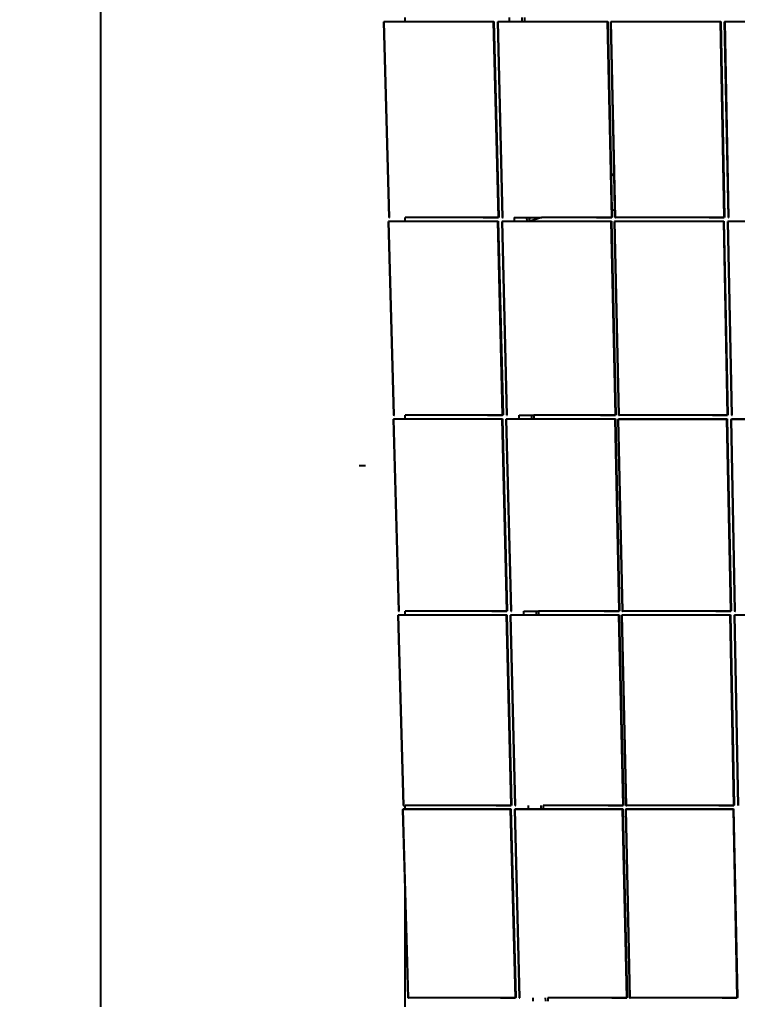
# Model space of a CAD drawing. Header units: inches. Extents: x -877 to 684, y -1170 to 1151.
# Drawn here: x -877 to -466, y -625 to -64 of the extents above; entities that cross this region are included whole.
import ezdxf

# ---------------------------------------------------------------- set-up
doc = ezdxf.new("R2010")
doc.units = ezdxf.units.IN
doc.header["$MEASUREMENT"] = 0
doc.dimstyles.get("Standard").update_dxf_attribs({"dimtxt": 24, "dimasz": 0.18, "dimexe": 0.18, "dimexo": 0.0625, "dimgap": 0.09, "dimtad": 0, "dimtih": 1, "dimtoh": 1, "dimdec": 4, "dimzin": 0, "dimdsep": 46, "dimtxsty": 'Standard', "dimcen": 0.09, "dimclrd": 1, "dimclre": 1, "dimclrt": 1, "dimadec": 0, "dimazin": 0, "dimtfac": 1, "dimtdec": 4, "dimtofl": 0, "dimtmove": 0, "dimatfit": 3, "dimfxl": 1, "dimtolj": 1, "dimtzin": 0, "dimarcsym": 0})

# ---------------------------------------------------------------- blocks, each defined once
blk = doc.blocks.new('*D4')
at = {"color": 1, "lineweight": -2, "transparency": 16777216}
for p, q in [((-694.87, 1014.8), (-830.6, 1014.8)), ((-830.42, 1014.62), (-830.42, -7.61)), ((-830.42, -1054.02), (-830.42, -31.79)), ((-643.73, -1054.2), (-830.6, -1054.2))]:
    blk.add_line(p, q, dxfattribs=at)
at = {"color": 1, "transparency": 16777216}
for points in [[(-830.45, 1014.62), (-830.39, 1014.62), (-830.42, 1014.8)], [(-830.45, -1054.02), (-830.39, -1054.02), (-830.42, -1054.2)]]:
    blk.add_solid(points, dxfattribs=at)
at = {"layer": 'Defpoints', "color": 0, "transparency": 16777216}
for p in [(-694.81, 1014.8), (-830.42, -1054.2), (-643.67, -1054.2)]:
    blk.add_point(p, dxfattribs=at)
at = {"color": 1, "transparency": 16777216, "insert": (-830.42, -19.7), "char_height": 24, "attachment_point": 5}
blk.add_mtext('\\A1;142\' 1"', dxfattribs=at)

msp = doc.modelspace()

# ---------------------------------------------------------------- linework, layer by layer
for p, q in [((-668.21285, -64.93987), (-668.44354, -65.13498)), ((-668.44354, -65.13498), (-668.25121, -65.13603)), ((-665.3451, -177.07205), (-668.44354, -65.13498)), ((-668.25121, -65.13603), (-668.15998, -65.13498)), ((-665.15369, -177.07229), (-668.25121, -65.13603)), ((-668.21285, -64.93987), (-656.16976, -64.94006)), ((-605.61258, -65.13599), (-668.15998, -65.13498)), ((-656.16976, -64.94006), (-656.16976, -62.73733)), ((-656.16976, -64.94006), (-605.40357, -64.94088)), ((-605.40357, -64.94088), (-605.61258, -65.13599)), ((-602.80538, -177.07305), (-605.61258, -65.13599)), ((-605.40357, -64.94088), (-602.59831, -176.84039)), ((-602.97667, -64.94088), (-603.18483, -65.13599)), ((-603.18483, -65.13599), (-602.99251, -65.13704)), ((-600.38889, -177.07305), (-603.18483, -65.13599)), ((-602.99251, -65.13704), (-602.90128, -65.13599)), ((-600.19747, -177.0733), (-602.99251, -65.13704)), ((-602.97667, -64.94088), (-596.34621, -64.94099)), ((-540.35388, -65.137), (-602.90128, -65.13599)), ((-596.34621, -64.94099), (-596.3994, -62.73824)), ((-596.34621, -64.94099), (-589.07836, -64.9411)), ((-589.07836, -64.9411), (-589.1309, -62.73837)), ((-589.07836, -64.9411), (-587.83204, -64.94112)), ((-587.88447, -62.7384), (-587.83204, -64.94112)), ((-587.83204, -64.94112), (-540.16739, -64.94189)), ((-540.16739, -64.94189), (-540.35388, -65.137)), ((-537.84917, -177.07406), (-540.35388, -65.137)), ((-540.16739, -64.94189), (-538.21236, -152.3445)), ((-538.30055, -64.9433), (-538.48639, -65.13841)), ((-538.48639, -65.13841), (-538.29406, -65.13946)), ((-536.54181, -152.3445), (-538.48639, -65.13841)), ((-538.30055, -64.9433), (-475.49128, -64.94431)), ((-538.29406, -65.13946), (-538.20283, -65.13841)), ((-535.79893, -177.07569), (-538.29406, -65.13946)), ((-475.65544, -65.13942), (-538.20283, -65.13841)), ((-475.49128, -64.94431), (-475.65544, -65.13942)), ((-473.45063, -177.07645), (-475.65544, -65.13942)), ((-475.49128, -64.94431), (-473.288, -176.84379)), ((-473.06438, -64.94431), (-473.2277, -65.13942)), ((-473.2277, -65.13942), (-473.03537, -65.14048)), ((-471.03414, -177.07645), (-473.2277, -65.13942)), ((-473.06438, -64.94431), (-428.7313, -64.94503)), ((-473.03537, -65.14048), (-472.94414, -65.13942)), ((-470.84273, -177.0767), (-473.03537, -65.14048)), ((-410.39675, -65.14044), (-472.94414, -65.13942)), ((-538.21236, -152.3445), (-536.54181, -152.3445)), ((-538.21236, -152.3445), (-538.19284, -153.21714)), ((-536.53289, -152.74457), (-538.19284, -153.21714)), ((-538.19284, -153.21714), (-537.74535, -173.22322)), ((-536.53289, -152.74457), (-536.54181, -152.3445)), ((-536.08815, -172.68938), (-536.53289, -152.74457)), ((-536.08815, -172.68938), (-537.74535, -173.22322)), ((-537.74535, -173.22322), (-537.66441, -176.8414)), ((-535.99034, -177.07545), (-536.08815, -172.68938)), ((-665.64908, -177.07309), (-665.71815, -177.07309)), ((-665.42375, -179.21382), (-665.65239, -179.44727)), ((-665.65239, -179.44727), (-665.46097, -179.44832)), ((-662.58143, -290.32954), (-665.65239, -179.44727)), ((-665.46097, -179.44832), (-665.37018, -179.44727)), ((-662.39092, -290.32978), (-665.46097, -179.44832)), ((-665.3451, -177.07205), (-665.43591, -177.07309)), ((-665.42375, -179.21382), (-656.16976, -179.21397)), ((-603.11885, -179.44828), (-665.37018, -179.44727)), ((-665.30045, -177.07229), (-665.3451, -177.07205)), ((-665.30045, -177.07229), (-665.15369, -177.07229)), ((-665.15369, -177.07229), (-665.08431, -177.07229)), ((-656.16976, -179.21397), (-656.16976, -177.07222)), ((-602.80538, -177.07305), (-656.16976, -177.07222)), ((-656.16976, -179.21397), (-602.91169, -179.21483)), ((-611.49301, -177.07306), (-602.80534, -177.07445)), ((-602.91169, -179.21483), (-603.11885, -179.44828)), ((-600.33639, -290.33054), (-603.11885, -179.44828)), ((-602.91169, -179.21483), (-600.13113, -290.06025)), ((-602.59831, -176.84039), (-602.80538, -177.07305)), ((-602.80534, -177.07445), (-602.80538, -177.07305)), ((-600.69287, -177.07409), (-600.76194, -177.07409)), ((-600.49627, -179.21483), (-600.7026, -179.44828)), ((-600.7026, -179.44828), (-600.51118, -179.44932)), ((-597.93128, -290.33054), (-600.7026, -179.44828)), ((-600.51118, -179.44932), (-600.42039, -179.44828)), ((-597.74077, -290.33078), (-600.51118, -179.44932)), ((-600.49627, -179.21483), (-593.58682, -179.21494)), ((-600.38889, -177.07305), (-600.4797, -177.07409)), ((-538.16906, -179.44928), (-600.42039, -179.44828)), ((-600.34423, -177.07329), (-600.38889, -177.07305)), ((-600.34423, -177.07329), (-600.19747, -177.0733)), ((-600.19747, -177.0733), (-600.1281, -177.0733)), ((-593.63068, -177.39858), (-593.72222, -177.07318)), ((-593.72222, -177.07318), (-593.63853, -177.07318)), ((-593.63068, -177.39858), (-593.63853, -177.07318)), ((-593.63853, -177.07318), (-586.40368, -177.07331)), ((-593.58682, -179.21494), (-593.63068, -177.39858)), ((-593.58682, -179.21494), (-586.35259, -179.21505)), ((-586.35259, -179.21505), (-586.40368, -177.07331)), ((-586.40368, -177.07331), (-585.33528, -177.07333)), ((-586.35259, -179.21505), (-585.11233, -179.21507)), ((-585.33528, -177.07333), (-584.65221, -177.07335)), ((-584.72044, -177.34128), (-585.33528, -178.43744)), ((-585.13231, -178.37557), (-585.11233, -179.21507)), ((-585.11233, -179.21507), (-584.8006, -179.21508)), ((-577.81228, -177.07347), (-584.8006, -179.21508)), ((-584.8006, -179.21508), (-537.98421, -179.21583)), ((-584.65221, -177.07335), (-584.72044, -177.34128)), ((-584.65221, -177.07335), (-577.81228, -177.07347)), ((-537.84917, -177.07406), (-577.81228, -177.07347)), ((-546.5368, -177.07406), (-537.84914, -177.07546)), ((-537.98421, -179.21583), (-538.16906, -179.44928)), ((-535.68624, -290.33153), (-538.16906, -179.44928)), ((-537.98421, -179.21583), (-535.50309, -290.06125)), ((-537.66441, -176.8414), (-537.84917, -177.07406)), ((-537.84914, -177.07546), (-537.84917, -177.07406)), ((-536.29433, -177.07649), (-536.36339, -177.07649)), ((-536.1262, -179.21722), (-536.31041, -179.45067)), ((-536.31041, -179.45067), (-536.119, -179.45172)), ((-533.83617, -290.33291), (-536.31041, -179.45067)), ((-536.1262, -179.21722), (-473.61415, -179.21823)), ((-536.119, -179.45172), (-536.0282, -179.45067)), ((-533.64565, -290.33315), (-536.119, -179.45172)), ((-535.99034, -177.07545), (-536.08115, -177.07649)), ((-473.77689, -179.45168), (-536.0282, -179.45067)), ((-535.94569, -177.07569), (-535.99034, -177.07545)), ((-535.94569, -177.07569), (-535.79893, -177.07569)), ((-535.79893, -177.07569), (-535.72955, -177.07569)), ((-473.45063, -177.07645), (-535.7081, -177.07545)), ((-482.13826, -177.07646), (-473.45061, -177.07785)), ((-473.61415, -179.21823), (-473.77689, -179.45168)), ((-471.59114, -290.3339), (-473.77689, -179.45168)), ((-473.61415, -179.21823), (-471.4299, -290.06362)), ((-473.288, -176.84379), (-473.45063, -177.07645)), ((-473.45061, -177.07785), (-473.45063, -177.07645)), ((-471.33813, -177.0775), (-471.4072, -177.0775)), ((-471.19873, -179.21823), (-471.36064, -179.45168)), ((-471.36064, -179.45168), (-471.16922, -179.45272)), ((-469.18603, -290.3339), (-471.36064, -179.45168)), ((-471.19873, -179.21823), (-426.74748, -179.21894)), ((-471.16922, -179.45272), (-471.07842, -179.45168)), ((-468.99552, -290.33415), (-471.16922, -179.45272)), ((-471.03414, -177.07645), (-471.12496, -177.0775)), ((-408.82711, -179.45268), (-471.07842, -179.45168)), ((-470.98949, -177.0767), (-471.03414, -177.07645)), ((-470.98949, -177.0767), (-470.84273, -177.0767)), ((-470.84273, -177.0767), (-470.77336, -177.0767)), ((-662.88398, -290.33057), (-662.95272, -290.33057)), ((-662.58143, -290.32954), (-662.67181, -290.33057)), ((-662.53699, -290.32978), (-662.58143, -290.32954)), ((-662.53699, -290.32978), (-662.39092, -290.32978)), ((-662.39092, -290.32978), (-662.32187, -290.32978)), ((-656.16976, -292.41148), (-656.16976, -290.32966)), ((-600.33639, -290.33054), (-656.16976, -290.32966)), ((-608.98308, -290.33054), (-600.33635, -290.33192)), ((-600.13113, -290.06025), (-600.33639, -290.33054)), ((-600.33635, -290.33192), (-600.33639, -290.33054)), ((-598.23383, -290.33157), (-598.30257, -290.33157)), ((-597.93128, -290.33054), (-598.02166, -290.33157)), ((-597.88684, -290.33078), (-597.93128, -290.33054)), ((-597.88684, -290.33078), (-597.74077, -290.33078)), ((-597.74077, -290.33078), (-597.67172, -290.33078)), ((-590.85341, -292.41248), (-590.90368, -290.33067)), ((-590.90368, -290.33067), (-583.70216, -290.3308)), ((-583.6525, -292.4126), (-583.70216, -290.3308)), ((-583.70216, -290.3308), (-582.46778, -290.33082)), ((-582.46778, -290.33082), (-582.41824, -292.41262)), ((-535.68624, -290.33153), (-582.46778, -290.33082)), ((-544.33293, -290.33154), (-535.68621, -290.33292)), ((-535.50309, -290.06125), (-535.68624, -290.33153)), ((-535.68621, -290.33292), (-535.68624, -290.33153)), ((-534.13872, -290.33394), (-534.20746, -290.33394)), ((-533.83617, -290.33291), (-533.92655, -290.33394)), ((-533.79172, -290.33315), (-533.83617, -290.33291)), ((-533.79172, -290.33315), (-533.64565, -290.33315)), ((-533.64565, -290.33315), (-533.57661, -290.33315)), ((-471.59114, -290.3339), (-533.55526, -290.33291)), ((-480.23783, -290.33391), (-471.59111, -290.33529)), ((-471.4299, -290.06362), (-471.59114, -290.3339)), ((-471.59111, -290.33529), (-471.59114, -290.3339)), ((-469.48859, -290.33494), (-469.55733, -290.33494)), ((-469.18603, -290.3339), (-469.27642, -290.33494)), ((-469.14159, -290.33415), (-469.18603, -290.3339)), ((-469.14159, -290.33415), (-468.99552, -290.33415)), ((-468.99552, -290.33415), (-468.92647, -290.33415)), ((-662.66093, -292.41137), (-662.88755, -292.68244)), ((-662.88755, -292.68244), (-662.69703, -292.68347)), ((-659.84368, -402.52474), (-662.88755, -292.68244)), ((-662.69703, -292.68347), (-662.60666, -292.68244)), ((-659.65406, -402.52498), (-662.69703, -292.68347)), ((-662.66093, -292.41137), (-656.16976, -292.41148)), ((-600.64862, -292.68343), (-662.60666, -292.68244)), ((-656.16976, -292.41148), (-600.44328, -292.41237)), ((-600.44328, -292.41237), (-600.64862, -292.68343)), ((-597.89055, -402.52573), (-600.64862, -292.68343)), ((-600.44328, -292.41237), (-597.68709, -402.21853)), ((-598.03924, -292.41237), (-598.24376, -292.68343)), ((-598.24376, -292.68343), (-598.05324, -292.68447)), ((-595.49673, -402.52573), (-598.24376, -292.68343)), ((-598.05324, -292.68447), (-597.96287, -292.68343)), ((-595.3071, -402.52597), (-598.05324, -292.68447)), ((-598.03924, -292.41237), (-590.85341, -292.41248)), ((-536.00484, -292.68443), (-597.96287, -292.68343)), ((-590.85341, -292.41248), (-583.6525, -292.4126)), ((-583.6525, -292.4126), (-582.41824, -292.41262)), ((-582.41824, -292.41262), (-535.8216, -292.41336)), ((-535.8216, -292.41336), (-536.00484, -292.68443)), ((-533.5436, -402.52671), (-536.00484, -292.68443)), ((-535.8216, -292.41336), (-533.36203, -402.21952)), ((-533.97234, -292.41474), (-534.15495, -292.68581)), ((-534.15495, -292.68581), (-533.96443, -292.68684)), ((-531.7022, -402.52808), (-534.15495, -292.68581)), ((-533.97234, -292.41474), (-471.7547, -292.41574)), ((-533.96443, -292.68684), (-533.87406, -292.68581)), ((-531.51258, -402.52832), (-533.96443, -292.68684)), ((-471.91603, -292.6868), (-533.87406, -292.68581)), ((-471.7547, -292.41574), (-471.91603, -292.6868)), ((-469.74908, -402.52907), (-471.91603, -292.6868)), ((-471.7547, -292.41574), (-469.58923, -402.22187)), ((-469.35066, -292.41574), (-469.51117, -292.6868)), ((-469.51117, -292.6868), (-469.32066, -292.68783)), ((-467.35526, -402.52907), (-469.51117, -292.6868)), ((-469.35066, -292.41574), (-424.78236, -292.41645)), ((-469.32066, -292.68783), (-469.23028, -292.6868)), ((-467.16564, -402.52931), (-469.32066, -292.68783)), ((-407.27226, -292.6878), (-469.23028, -292.6868)), ((-678.92687, -319.32351), (-682.40275, -319.36793)), ((-660.14481, -402.52577), (-660.21323, -402.52577)), ((-659.84368, -402.52474), (-659.93364, -402.52577)), ((-659.79945, -402.52498), (-659.84368, -402.52474)), ((-659.79945, -402.52498), (-659.65406, -402.52498)), ((-659.65406, -402.52498), (-659.58534, -402.52498)), ((-656.16976, -404.54772), (-656.16976, -402.52481)), ((-597.89055, -402.52573), (-656.16976, -402.52481)), ((-606.49669, -402.52573), (-597.89052, -402.5271)), ((-597.68709, -402.21853), (-597.89055, -402.52573)), ((-597.89052, -402.5271), (-597.89055, -402.52573)), ((-595.79786, -402.52675), (-595.86627, -402.52675)), ((-595.49673, -402.52573), (-595.58668, -402.52675)), ((-595.45249, -402.52597), (-595.49673, -402.52573)), ((-595.45249, -402.52597), (-595.3071, -402.52597)), ((-595.3071, -402.52597), (-595.23838, -402.52597)), ((-588.14564, -404.54877), (-588.19448, -402.52586)), ((-588.19448, -402.52586), (-581.02598, -402.526)), ((-580.97772, -404.54888), (-581.02598, -402.526)), ((-581.02598, -402.526), (-579.79755, -402.52602)), ((-579.79755, -402.52602), (-579.7494, -404.5489)), ((-533.5436, -402.52671), (-579.79755, -402.52602)), ((-542.14974, -402.52672), (-533.54357, -402.52809)), ((-533.36203, -402.21952), (-533.5436, -402.52671)), ((-533.54357, -402.52809), (-533.5436, -402.52671)), ((-532.00334, -402.5291), (-532.07175, -402.5291)), ((-531.7022, -402.52808), (-531.79216, -402.5291)), ((-531.65796, -402.52832), (-531.7022, -402.52808)), ((-531.65796, -402.52832), (-531.51258, -402.52832)), ((-531.51258, -402.52832), (-531.44386, -402.52832)), ((-469.74908, -402.52907), (-531.42261, -402.52808)), ((-478.35522, -402.52907), (-469.74905, -402.53044)), ((-469.58923, -402.22187), (-469.74908, -402.52907)), ((-469.74905, -402.53044), (-469.74908, -402.52907)), ((-467.65639, -402.53009), (-467.72481, -402.53009)), ((-467.35526, -402.52907), (-467.44522, -402.53009)), ((-467.31102, -402.5293), (-467.35526, -402.52907)), ((-467.31102, -402.5293), (-467.16564, -402.52931)), ((-467.16564, -402.52931), (-467.09691, -402.52931)), ((-659.92401, -404.54766), (-660.14863, -404.85562)), ((-660.14863, -404.85562), (-659.95901, -404.85665)), ((-657.13149, -513.67253), (-660.14863, -404.85562)), ((-659.95901, -404.85665), (-659.86906, -404.85562)), ((-656.94276, -513.67276), (-659.95901, -404.85665)), ((-659.92401, -404.54766), (-656.16976, -404.54772)), ((-598.20156, -404.85661), (-659.86906, -404.85562)), ((-656.16976, -404.54772), (-597.99802, -404.54865)), ((-597.99802, -404.54865), (-598.20156, -404.85661)), ((-595.46755, -513.6735), (-598.20156, -404.85661)), ((-597.99802, -404.54865), (-595.26586, -513.33009)), ((-595.60524, -404.54865), (-595.80797, -404.85661)), ((-595.80797, -404.85661), (-595.61835, -404.85763)), ((-593.0849, -513.6735), (-595.80797, -404.85661)), ((-595.61835, -404.85763), (-595.5284, -404.85661)), ((-592.89616, -513.67374), (-595.61835, -404.85763)), ((-595.60524, -404.54865), (-588.14564, -404.54877)), ((-533.86091, -404.85759), (-595.5284, -404.85661)), ((-588.14564, -404.54877), (-580.97772, -404.54888)), ((-580.97772, -404.54888), (-579.7494, -404.5489)), ((-579.7494, -404.5489), (-533.67926, -404.54963)), ((-533.67926, -404.54963), (-533.86091, -404.85759)), ((-531.42095, -513.67448), (-533.86091, -404.85759)), ((-533.67926, -404.54963), (-531.24096, -513.33107)), ((-531.83867, -404.551), (-532.01969, -404.85896)), ((-532.01969, -404.85896), (-531.83007, -404.85998)), ((-529.58815, -513.67583), (-532.01969, -404.85896)), ((-531.83867, -404.551), (-469.91269, -404.55198)), ((-531.83007, -404.85998), (-531.74012, -404.85896)), ((-529.39942, -513.67607), (-531.83007, -404.85998)), ((-470.07264, -404.85995), (-531.74012, -404.85896)), ((-469.91269, -404.55198), (-470.07264, -404.85995)), ((-467.92422, -513.67681), (-470.07264, -404.85995)), ((-469.91269, -404.55198), (-467.76573, -513.3334)), ((-467.51991, -404.55198), (-467.67905, -404.85995)), ((-467.67905, -404.85995), (-467.48943, -404.86097)), ((-465.54157, -513.67681), (-467.67905, -404.85995)), ((-467.51991, -404.55198), (-422.83566, -404.5527)), ((-467.48943, -404.86097), (-467.39948, -404.85995)), ((-465.35284, -513.67705), (-467.48943, -404.86097)), ((-405.732, -404.86093), (-467.39948, -404.85995)), ((-657.43122, -513.67354), (-657.49932, -513.67354)), ((-657.21263, -515.63754), (-657.43528, -515.9817)), ((-657.43528, -515.9817), (-657.24654, -515.98271)), ((-656.16976, -561.59888), (-657.43528, -515.9817)), ((-657.24654, -515.98271), (-657.15702, -515.9817)), ((-654.25665, -623.78773), (-657.24654, -515.98271)), ((-657.13149, -513.67253), (-657.22103, -513.67354)), ((-657.21263, -515.63754), (-656.16976, -515.63756)), ((-595.77734, -515.98268), (-657.15702, -515.9817)), ((-657.08746, -513.67276), (-657.13149, -513.67253)), ((-657.08746, -513.67276), (-656.94276, -513.67276)), ((-656.94276, -513.67276), (-656.87436, -513.67277)), ((-656.16976, -515.63756), (-656.16976, -513.67254)), ((-595.46755, -513.6735), (-656.16976, -513.67254)), ((-656.16976, -515.63756), (-595.57557, -515.63852)), ((-604.03352, -513.67351), (-595.46751, -513.67487)), ((-595.57557, -515.63852), (-595.77734, -515.98268)), ((-593.06706, -623.78846), (-595.77734, -515.98268)), ((-595.57557, -515.63852), (-592.86712, -623.40952)), ((-595.26586, -513.33009), (-595.46755, -513.6735)), ((-595.46751, -513.67487), (-595.46755, -513.6735)), ((-593.38462, -513.67452), (-593.45272, -513.67452)), ((-593.19396, -515.63852), (-593.39493, -515.98268)), ((-593.39493, -515.98268), (-593.20619, -515.98369)), ((-590.69548, -623.78846), (-593.39493, -515.98268)), ((-593.20619, -515.98369), (-593.11666, -515.98268)), ((-590.50762, -623.7887), (-593.20619, -515.98369)), ((-593.19396, -515.63852), (-585.46313, -515.63864)), ((-593.0849, -513.6735), (-593.17443, -513.67452)), ((-531.73699, -515.98365), (-593.11666, -515.98268)), ((-593.04087, -513.67374), (-593.0849, -513.6735)), ((-593.04087, -513.67374), (-592.89616, -513.67374)), ((-592.89616, -513.67374), (-592.82776, -513.67374)), ((-585.46313, -515.63864), (-585.51058, -513.67364)), ((-585.46313, -515.63864), (-578.32791, -515.63875)), ((-578.32791, -515.63875), (-578.37478, -513.67377)), ((-578.32791, -515.63875), (-577.10547, -515.63877)), ((-577.15224, -513.6738), (-577.10547, -515.63877)), ((-531.42095, -513.67448), (-577.15224, -513.6738)), ((-577.10547, -515.63877), (-531.55691, -515.63949)), ((-539.98692, -513.67448), (-531.42092, -513.67584)), ((-531.55691, -515.63949), (-531.73699, -515.98365)), ((-529.31804, -623.78943), (-531.73699, -515.98365)), ((-531.55691, -515.63949), (-529.13959, -623.41049)), ((-531.24096, -513.33107), (-531.42095, -513.67448)), ((-531.42092, -513.67584), (-531.42095, -513.67448)), ((-529.88788, -513.67685), (-529.95598, -513.67685)), ((-529.7249, -515.64085), (-529.90437, -515.985)), ((-529.90437, -515.985), (-529.71563, -515.98602)), ((-527.49375, -623.79077), (-529.90437, -515.985)), ((-529.7249, -515.64085), (-468.08786, -515.64182)), ((-529.71563, -515.98602), (-529.62611, -515.985)), ((-527.30589, -623.79101), (-529.71563, -515.98602)), ((-529.58815, -513.67583), (-529.67769, -513.67685)), ((-468.24644, -515.98598), (-529.62611, -515.985)), ((-529.54412, -513.67607), (-529.58815, -513.67583)), ((-529.54412, -513.67607), (-529.39942, -513.67607)), ((-529.39942, -513.67607), (-529.33102, -513.67607)), ((-467.92422, -513.67681), (-529.30986, -513.67583)), ((-476.49019, -513.67681), (-467.92419, -513.67817)), ((-468.08786, -515.64182), (-468.24644, -515.98598)), ((-466.11632, -623.79174), (-468.24644, -515.98598)), ((-468.08786, -515.64182), (-465.95917, -623.4128)), ((-467.76573, -513.3334), (-467.92422, -513.67681)), ((-467.92419, -513.67817), (-467.92422, -513.67681)), ((-656.16976, -971.57215), (-656.16976, -561.59888)), ((-654.44451, -623.78749), (-656.16976, -561.59888)), ((-654.74284, -623.7885), (-654.81062, -623.7885)), ((-654.44451, -623.78749), (-654.53362, -623.7885)), ((-654.40068, -623.78773), (-654.44451, -623.78749)), ((-654.40068, -623.78773), (-654.25665, -623.78773)), ((-654.25665, -623.78773), (-654.18856, -623.78773)), ((-593.06706, -623.78846), (-654.16751, -623.78749)), ((-601.59323, -623.78847), (-593.06703, -623.78981)), ((-592.86712, -623.40952), (-593.06706, -623.78846)), ((-593.06703, -623.78981), (-593.06706, -623.78846)), ((-590.99382, -623.78947), (-591.0616, -623.78947)), ((-590.69548, -623.78846), (-590.7846, -623.78947)), ((-590.65165, -623.7887), (-590.69548, -623.78846)), ((-590.65165, -623.7887), (-590.50762, -623.7887)), ((-590.50762, -623.7887), (-590.43954, -623.7887)), ((-582.80554, -625.69668), (-582.85161, -623.78861)), ((-575.70271, -625.69679), (-575.74822, -623.78874)), ((-574.53151, -623.78876), (-574.4861, -625.69681)), ((-529.31804, -623.78943), (-574.53151, -623.78876)), ((-537.84421, -623.78943), (-529.31801, -623.79078)), ((-529.13959, -623.41049), (-529.31804, -623.78943)), ((-529.31801, -623.79078), (-529.31804, -623.78943)), ((-527.79209, -623.79178), (-527.85987, -623.79178)), ((-527.49375, -623.79077), (-527.58287, -623.79178)), ((-527.44993, -623.791), (-527.49375, -623.79077)), ((-527.44993, -623.791), (-527.30589, -623.79101)), ((-527.30589, -623.79101), (-527.23781, -623.79101)), ((-466.11632, -623.79174), (-527.21675, -623.79077)), ((-474.64249, -623.79174), (-466.11629, -623.79309)), ((-465.95917, -623.4128), (-466.11632, -623.79174)), ((-466.11629, -623.79309), (-466.11632, -623.79174))]:
    msp.add_line(p, q)

# ---------------------------------------------------------------- dimensions: what is measured, and where the dimension line sits
dim = msp.add_linear_dim(base=(-830.42068, -1054.20185), p1=(-694.81205, 1014.79593), p2=(-643.66974, -1054.20185), angle=90, text='142\' 1"', dimstyle='Standard')
dim.commit()
dim.dimension.update_dxf_attribs({"geometry": '*D4', "text_midpoint": (-830.42068, -19.70296)})

doc.saveas('drawing.dxf')
